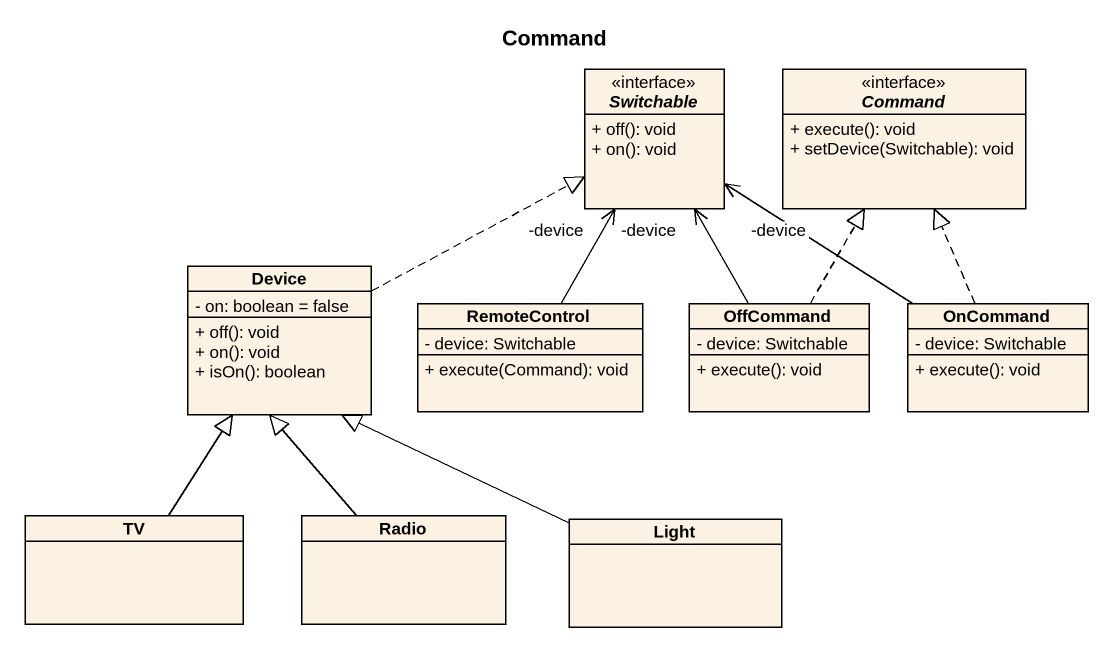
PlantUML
@startuml
title Command
hide circle
hide empty members
skinparam classAttributeIconSize 0
interface Switchable <<interface>> {
  + off(): void
  + on(): void
}
interface Command <<interface>> {
  + execute(): void
  + setDevice(Switchable): void
}
class Device {
  - on: boolean = false
  + off(): void
  + on(): void
  + isOn(): boolean
}
class RemoteControl {
  - device: Switchable
  + execute(Command): void
}
class OffCommand {
  - device: Switchable
  + execute(): void
}
class OnCommand {
  - device: Switchable
  + execute(): void
}
class TV
class Radio
class Light
Device .right.|> Switchable
RemoteControl -up-> "-device" Switchable
OffCommand -up-> "-device" Switchable
OffCommand .up.|> Command
OnCommand -up-> "-device" Switchable
OnCommand .up.|> Command
TV -up-|> Device
Radio -up-|> Device
Light -left-|> Device
@enduml
